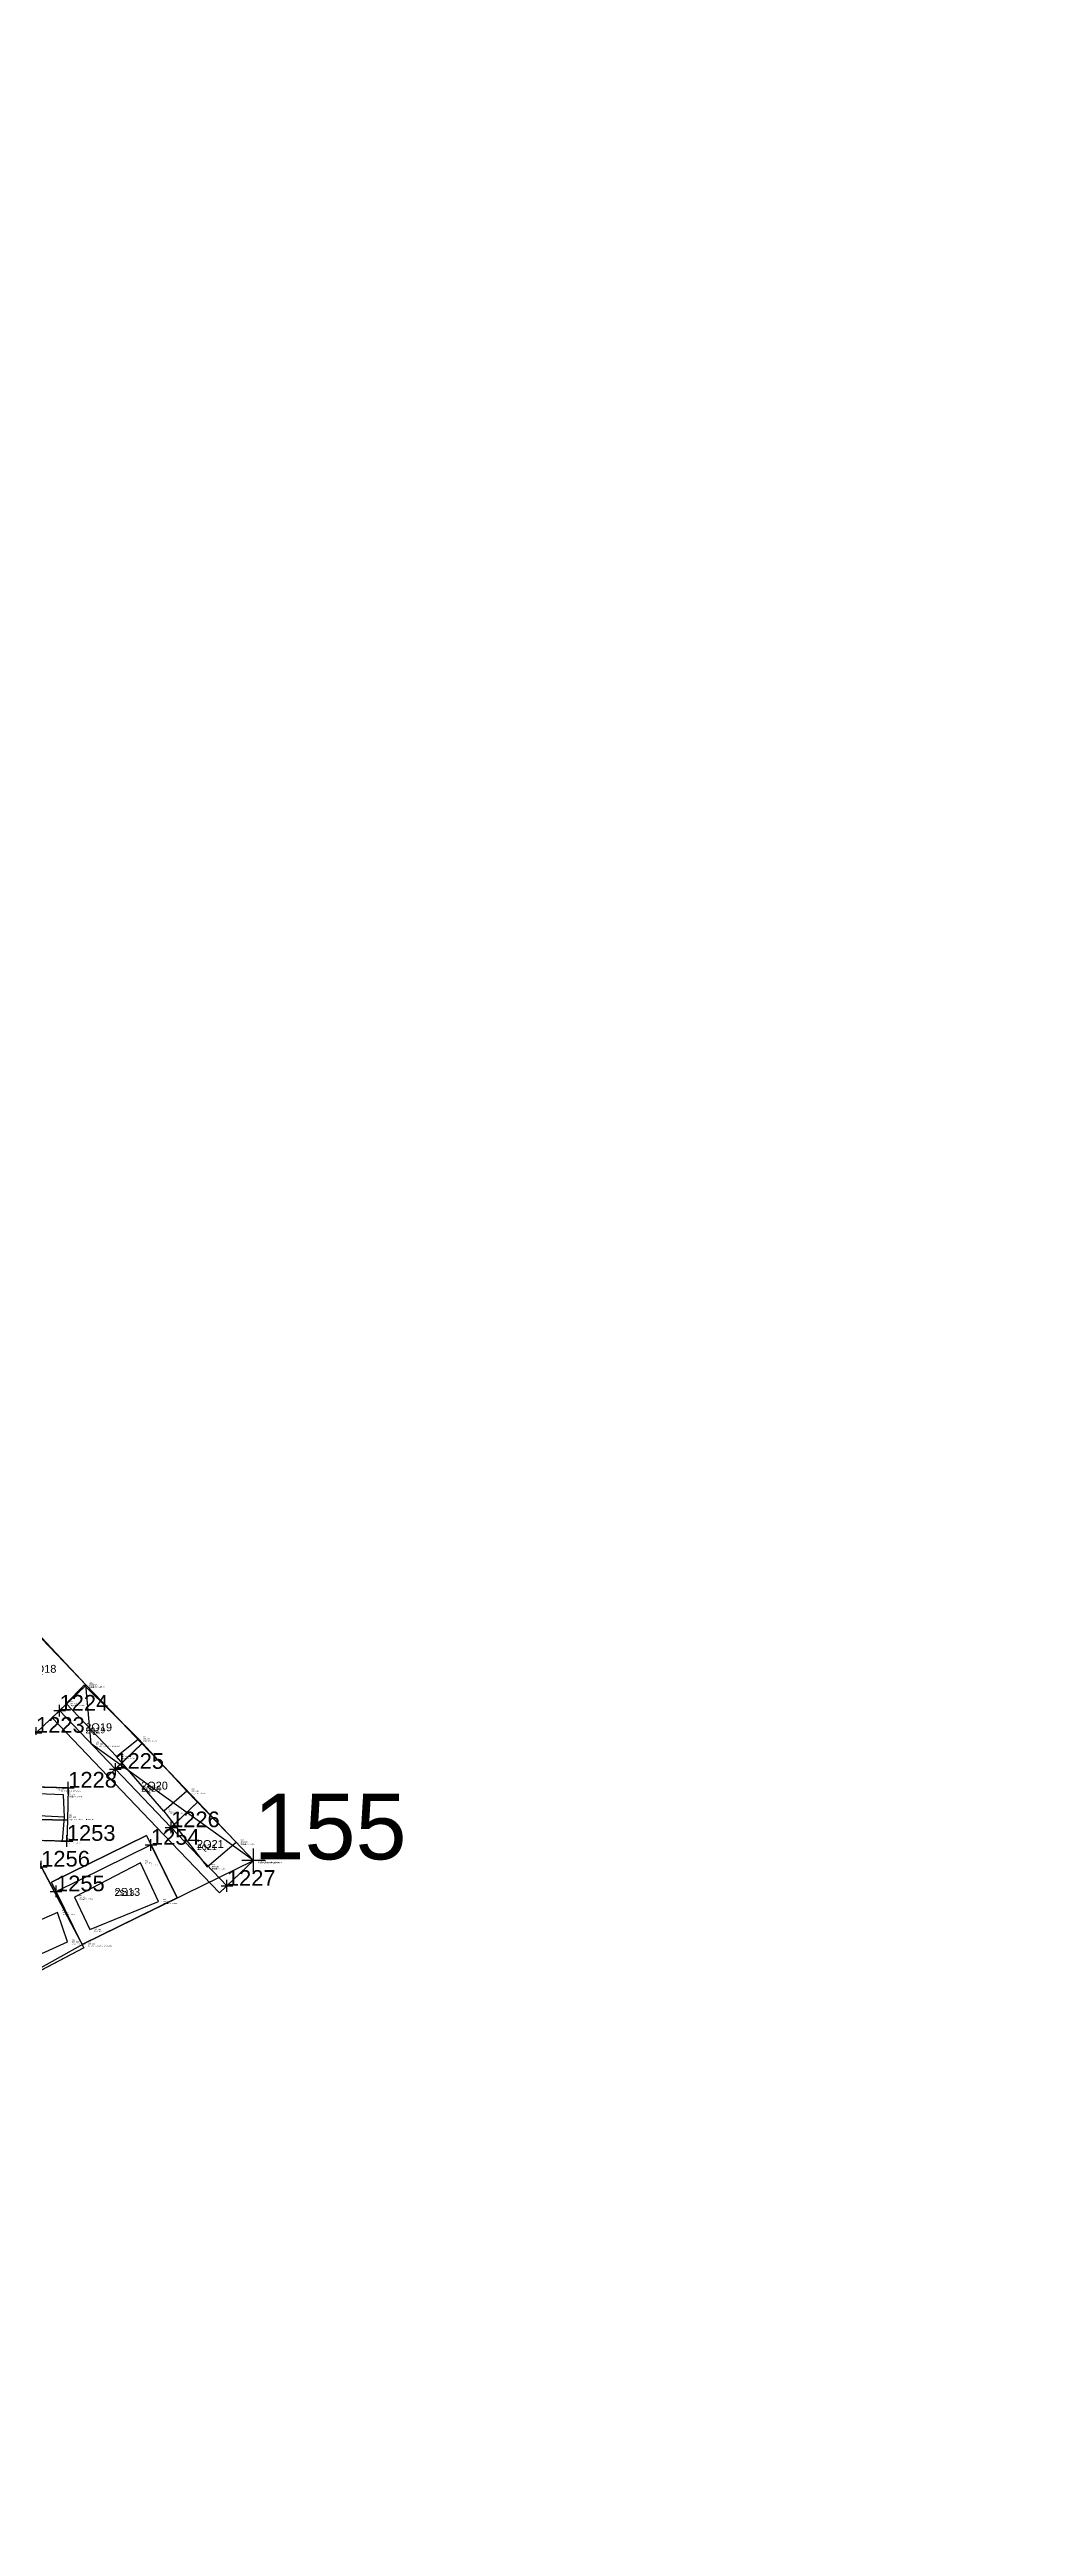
# Model space of a CAD drawing. Extents: x -1000 to 923337, y -63322 to 323191.
# Drawn here: x 371611 to 455766, y -35756 to 175042 of the extents above; entities that cross this region are included whole.
import ezdxf
from ezdxf.enums import TextEntityAlignment as Align

# ---------------------------------------------------------------- set-up
doc = ezdxf.new("R2010")
doc.units = 0
doc.header["$PDMODE"] = 35
doc.header["$PDSIZE"] = 1
for name, color, linetype in [('pntdesc', 1, 'Continuous'), ('pntelev', 2, 'Continuous'), ('punti tracciati', 7, 'Continuous'), ('WF nome aree GPS', 7, 'Continuous'), ('WF_ingombro_stive_2', 1, 'Continuous'), ('WF_lato_di_accesso', 40, 'Continuous'), ('WF_nome_aree_GPS', 7, 'Continuous'), ('WF_tracciatura', 30, 'Continuous')]:
    doc.layers.add(name, color=color, linetype=linetype)
for name, color, linetype, lineweight in [('WF ingombro stive 2', 1, 'Continuous', 30), ('WF lato di accesso', 40, 'Continuous', 30), ('WF tracciatura', 30, 'Continuous', 30)]:
    doc.layers.add(name, color=color, linetype=linetype, lineweight=lineweight)
doc.styles.add('FONTSTYLE_1', font='arial.ttf', dxfattribs={"height": 0.2})
doc.styles.add('FONTSTYLE_2', font='arial.ttf', dxfattribs={"height": 0.2})
doc.styles.get("Standard").update_dxf_attribs({"font": 'consola.ttf', "height": 500})

# ---------------------------------------------------------------- blocks, each defined once
blk = doc.blocks.new('rilievo 2')
at = {"color": 8}
for points in [[(450817, -582890, -2520), (462675, -576278, -2454), (477131, -569186, -2633), (463320, -559281, -2554), (462858, -554252, -2417), (453210, -543978, -2458)], [(465473, -560350, -2460), (467330, -558833, -2639), (471465, -563309, -2444), (469510, -564992, -2454), (465473, -560350, -2460)], [(469510, -564992, -2454), (473181, -569722, -2475), (475648, -567625, -2485), (471465, -563309, -2444)], [(461050, -565522, -2530), (455004, -565196, -2384)]]:
    blk.add_polyline3d(points, dxfattribs=at)
for points in [[(461177, -555831, -2445), (465473, -560350, -2460), (467330, -558833, -2639), (462716, -554261, -2444)], [(460884, -567533, -2462), (461050, -565522, -2530), (460958, -563607, -2462), (455116, -563395, -2442), (455076, -563850, -2402), (454887, -567379, -2353)], [(467524, -569403, -2500), (461888, -572321, -2425), (463190, -575076, -2505), (469037, -572685, -2606)], [(460436, -573627, -2465), (449384, -578467, -2342), (450360, -581094, -2394), (461306, -576130, -2496)]]:
    blk.add_polyline3d(points, close=True, dxfattribs=at)
for p in [(462716, -554261, -2444), (462858, -554252, -2417), (461177, -555831, -2445), (463320, -559281, -2554), (465473, -560350, -2460), (467330, -558833, -2639), (460001, -563122, -2448), (460958, -563607, -2462), (471465, -563309, -2444), (461050, -565522, -2530), (469510, -564992, -2454), (460884, -567533, -2462), (475648, -567625, -2485), (467524, -569403, -2500), (473181, -569722, -2475), (477131, -569186, -2633), (461888, -572321, -2425), (469037, -572685, -2606), (460436, -573627, -2465), (463190, -575076, -2505), (461306, -576130, -2496), (462675, -576278, -2454)]:
    blk.add_point(p, dxfattribs=at)
for s, p in [('269.547', (463105, -554261, -2444)), ('657', (463105, -554095, -2444)), ('Ingombro stive', (463105, -554428, -2444)), ('269.575', (463247, -554252, -2417)), ('158', (463247, -554085, -2417)), ('Limite asfalto', (463247, -554419, -2417)), ('658', (461566, -555664, -2445)), ('269.546', (461566, -555831, -2445)), ('Ingombro stive', (461566, -555998, -2445)), ('159', (463709, -559115, -2554)), ('269.438', (463709, -559281, -2554)), ('Limite piazzale ghiaiato', (463709, -559448, -2554)), ('659', (465862, -560184, -2460)), ('269.532', (465862, -560350, -2460)), ('Ingombro stive', (465862, -560517, -2460)), ('664', (467719, -558666, -2639)), ('269.352', (467719, -558833, -2639)), ('Ingombro stive', (467719, -558999, -2639)), ('160', (460390, -562955, -2448)), ('269.544', (460390, -563122, -2448)), ('Limite piazzale ghiaiato', (460390, -563289, -2448)), ('631', (461347, -563440, -2462)), ('269.529', (461347, -563607, -2462)), ('Ingombro stive', (461347, -563774, -2462)), ('660', (469899, -564825, -2454)), ('663', (471854, -563142, -2444)), ('269.548', (471854, -563309, -2444)), ('Ingombro stive', (471854, -563475, -2444)), ('269.462', (461439, -565522, -2530)), ('630', (461439, -565355, -2530)), ('Ingombro stive - mezzeria', (461439, -565689, -2530)), ('269.537', (469899, -564992, -2454)), ('Ingombro stive', (469899, -565159, -2454)), ('629', (461273, -567366, -2462)), ('269.529', (461273, -567533, -2462)), ('Ingombro stive', (461273, -567700, -2462)), ('269.506', (476037, -567625, -2485)), ('662', (476037, -567458, -2485)), ('Ingombro stive', (476037, -567792, -2485)), ('269.359', (477520, -569186, -2633)), ('155', (477520, -569020, -2633)), ('665', (467913, -569236, -2500)), ('269.491', (467913, -569403, -2500)), ('Ingombro stive', (467913, -569570, -2500)), ('269.516', (473570, -569722, -2475)), ('661', (473570, -569555, -2475)), ('Ingombro stive', (473570, -569889, -2475)), ('Limite piazzale ghiaiato', (477520, -569353, -2633)), ('269.567', (462277, -572321, -2425)), ('667', (462277, -572154, -2425)), ('Ingombro stive', (462277, -572488, -2425)), ('666', (469426, -572518, -2606)), ('269.385', (469426, -572685, -2606)), ('Ingombro stive', (469426, -572852, -2606)), ('670', (460825, -573461, -2465)), ('269.527', (460825, -573627, -2465)), ('Ingombro stive', (460825, -573794, -2465)), ('269.486', (463579, -575076, -2505)), ('668', (463579, -574909, -2505)), ('Ingombro stive', (463579, -575243, -2505)), ('669', (461695, -575963, -2496)), ('269.496', (461695, -576130, -2496)), ('Ingombro stive', (461695, -576297, -2496)), ('269.538', (463064, -576278, -2454)), ('153', (463064, -576111, -2454)), ('Limite piazzale ghiaiato', (463064, -576445, -2454))]:
    blk.add_text(s, height=100, dxfattribs=at).set_placement(p, align=Align.MIDDLE_LEFT)
blk = doc.blocks.new('Croce___ATS')
at = {"color": 0}
for p, q in [((-0.5, 0), (0.5, 0)), ((0, -0.5), (0, 0.5))]:
    blk.add_line(p, q, dxfattribs=at)
blk = doc.blocks.new('T_P_3')
blk.add_point((0, 0))
at = {"xscale": 2, "yscale": 2}
blk.add_blockref('Croce___ATS', (0, 0), dxfattribs=at)
at = {"color": 7, "insert": (0, 0), "char_height": 5.586, "attachment_point": 7, "style": 'FONTSTYLE_1'}
blk.add_mtext('155', dxfattribs=at)
blk = doc.blocks.new('T_P_228')
at = {"color": 7}
blk.add_point((0, 0), dxfattribs=at)
blk.add_blockref('Croce___ATS', (0, 0), dxfattribs=at)
at = {"color": 7, "insert": (0, 0), "char_height": 1.333, "attachment_point": 7, "style": 'FONTSTYLE_1'}
blk.add_mtext('1223', dxfattribs=at)
blk = doc.blocks.new('T_P_229')
at = {"color": 7}
blk.add_point((0, 0), dxfattribs=at)
blk.add_blockref('Croce___ATS', (0, 0), dxfattribs=at)
at = {"color": 7, "insert": (0, 0), "char_height": 1.333, "attachment_point": 7, "style": 'FONTSTYLE_1'}
blk.add_mtext('1224', dxfattribs=at)
blk = doc.blocks.new('T_P_230')
at = {"color": 7}
blk.add_point((0, 0), dxfattribs=at)
blk.add_blockref('Croce___ATS', (0, 0), dxfattribs=at)
at = {"color": 7, "insert": (0, 0), "char_height": 1.333, "attachment_point": 7, "style": 'FONTSTYLE_1'}
blk.add_mtext('1225', dxfattribs=at)
blk = doc.blocks.new('T_P_231')
at = {"color": 7}
blk.add_point((0, 0), dxfattribs=at)
blk.add_blockref('Croce___ATS', (0, 0), dxfattribs=at)
at = {"color": 7, "insert": (0, 0), "char_height": 1.333, "attachment_point": 7, "style": 'FONTSTYLE_1'}
blk.add_mtext('1226', dxfattribs=at)
blk = doc.blocks.new('T_P_232')
at = {"color": 7}
blk.add_point((0, 0), dxfattribs=at)
blk.add_blockref('Croce___ATS', (0, 0), dxfattribs=at)
at = {"color": 7, "insert": (0, 0), "char_height": 1.333, "attachment_point": 7, "style": 'FONTSTYLE_1'}
blk.add_mtext('1227', dxfattribs=at)
blk = doc.blocks.new('T_P_233')
at = {"color": 7}
blk.add_point((0, 0), dxfattribs=at)
blk.add_blockref('Croce___ATS', (0, 0), dxfattribs=at)
at = {"color": 7, "insert": (0, 0), "char_height": 1.333, "attachment_point": 7, "style": 'FONTSTYLE_1'}
blk.add_mtext('1228', dxfattribs=at)
blk = doc.blocks.new('T_P_258')
at = {"color": 7}
blk.add_point((0, 0), dxfattribs=at)
blk.add_blockref('Croce___ATS', (0, 0), dxfattribs=at)
at = {"color": 7, "insert": (0, 0), "char_height": 1.333, "attachment_point": 7, "style": 'FONTSTYLE_1'}
blk.add_mtext('1253', dxfattribs=at)
blk = doc.blocks.new('T_P_259')
at = {"color": 7}
blk.add_point((0, 0), dxfattribs=at)
blk.add_blockref('Croce___ATS', (0, 0), dxfattribs=at)
at = {"color": 7, "insert": (0, 0), "char_height": 1.333, "attachment_point": 7, "style": 'FONTSTYLE_1'}
blk.add_mtext('1254', dxfattribs=at)
blk = doc.blocks.new('T_P_260')
at = {"color": 7}
blk.add_point((0, 0), dxfattribs=at)
blk.add_blockref('Croce___ATS', (0, 0), dxfattribs=at)
at = {"color": 7, "insert": (0, 0), "char_height": 1.333, "attachment_point": 7, "style": 'FONTSTYLE_1'}
blk.add_mtext('1255', dxfattribs=at)
blk = doc.blocks.new('T_P_261')
at = {"color": 7}
blk.add_point((0, 0), dxfattribs=at)
blk.add_blockref('Croce___ATS', (0, 0), dxfattribs=at)
at = {"color": 7, "insert": (0, 0), "char_height": 1.333, "attachment_point": 7, "style": 'FONTSTYLE_1'}
blk.add_mtext('1256', dxfattribs=at)
blk = doc.blocks.new('punti tracciatura 2')
at = {"layer": 'WF_ingombro_stive_2', "ltscale": 0.5, "flags": 128}
for points, elevation in [([(1346708.71, -3497.81), (1346713.1, -3502.41), (1346708.83, -3506.48), (1346704.44, -3501.88)], 269.93), ([(1346705.21, -3510.99), (1346711.57, -3511.15), (1346711.5, -3513.91), (1346705.14, -3513.75)], 269.64), ([(1346705.14, -3513.75), (1346711.5, -3513.91), (1346711.45, -3515.68), (1346705.09, -3515.52)], 269.64)]:
    blk.add_lwpolyline(points, close=True, dxfattribs=dict(at, elevation=elevation))
for points, elevation in [([(1346710.83, -3504.58), (1346713.1, -3502.41), (1346717.85, -3507.38), (1346715.58, -3509.55)], 269.93), ([(1346715.58, -3509.55), (1346717.85, -3507.38), (1346722.59, -3512.35), (1346720.32, -3514.52)], 269.93), ([(1346720.32, -3514.52), (1346722.59, -3512.35), (1346727.34, -3517.33), (1346725.07, -3519.49)], 269.93), ([(1346718.61, -3516.01), (1346720.83, -3520.53), (1346712.75, -3524.49), (1346710.53, -3519.97)], 269.47), ([(1346709.27, -3517.87), (1346712.9, -3524.77), (1346701.39, -3530.82), (1346697.76, -3523.92)], 269.47)]:
    blk.add_lwpolyline(points, dxfattribs=dict(at, elevation=elevation))
at = {"layer": 'WF_lato_di_accesso', "ltscale": 0.5}
for p, q in [((1346711.57, -3511.15, 269.64), (1346705.21, -3510.99, 269.64)), ((1346705.09, -3515.52, 269.64), (1346711.45, -3515.68, 269.64))]:
    blk.add_line(p, q, dxfattribs=at)
at = {"layer": 'WF_tracciatura', "ltscale": 0.5}
for p, q in [((1346725.07, -3519.49, 269.93), (1346710.83, -3504.58, 269.93)), ((1346710.53, -3519.97, 269.47), (1346718.61, -3516.01, 269.47))]:
    blk.add_line(p, q, dxfattribs=at)
at = {"color": 7}
for name, p in [('T_P_229', (1346710.83, -3504.58, 269.93)), ('T_P_228', (1346708.83, -3506.48, 269.93)), ('T_P_233', (1346711.57, -3511.15, 269.64)), ('T_P_230', (1346715.58, -3509.55, 269.93)), ('T_P_231', (1346720.32, -3514.52, 269.93)), ('T_P_258', (1346711.45, -3515.68, 269.64)), ('T_P_259', (1346718.61, -3516.01, 269.47)), ('T_P_261', (1346709.27, -3517.87, 269.47)), ('T_P_232', (1346725.07, -3519.49, 269.93)), ('T_P_260', (1346710.53, -3519.97, 269.47))]:
    blk.add_blockref(name, p, dxfattribs=at)
blk.add_blockref('T_P_3', (1346727.34, -3517.32, 269.36))
at = {"layer": 'pntdesc', "insert": (1346727.73, -3517.54, 269.36), "char_height": 0.1333, "attachment_point": 4, "style": 'FONTSTYLE_2'}
blk.add_mtext('Limite piazzale ghiaiato', dxfattribs=at)
at = {"layer": 'pntelev', "insert": (1346727.73, -3517.38, 269.36), "char_height": 0.133, "attachment_point": 4, "style": 'FONTSTYLE_2'}
blk.add_mtext('269.359', dxfattribs=at)
at = {"layer": 'WF_nome_aree_GPS', "char_height": 0.667, "attachment_point": 7, "style": 'FONTSTYLE_2'}
for s, insert in [('2Q18', (1346708.28, -3501.54, 270.32)), ('2Q19', (1346713.02, -3506.51, 270.32)), ('2Q20', (1346717.77, -3511.48, 270.32)), ('2Q21', (1346722.52, -3516.45, 270.32)), ('2S13', (1346715.51, -3520.35, 270.75))]:
    blk.add_mtext(s, dxfattribs=dict(at, insert=insert))

msp = doc.modelspace()

# ---------------------------------------------------------------- linework, layer by layer
at = {"layer": 'WF ingombro stive 2'}
for points, elevation in [([(370338.3, 40449), (374731.8, 35846.5), (370464.1, 31772.6), (366070.6, 36375.1)], -2064.3), ([(374731.8, 35846.5), (379477.8, 30874.7), (376570.7, 28099.5), (371824.6, 33071.3)], -2064.3), ([(379477.8, 30874.7), (384223.9, 25902.8), (381316.7, 23127.7), (376570.7, 28099.5)], -2064.3), ([(366841.6, 27271.1), (373198.9, 27108.1), (373128, 24341.9), (366770.7, 24504.8)], -2353.5), ([(384223.9, 25902.8), (388969.9, 20931), (386062.8, 18155.8), (381316.7, 23127.7)], -2064.3), ([(366770.7, 24504.8), (373128, 24341.9), (373082.7, 22575.2), (366725.4, 22738.2)], -2353.5), ([(363026.7, 7434.3), (358984.3, 15113.7), (370487.8, 21169.1), (374530.2, 13489.7)], -2517.5), ([(374380.8, 13765.5), (371775, 19077.5), (379855.2, 23041.1), (382460.9, 17729.2)], -2517.5)]:
    msp.add_lwpolyline(points, close=True, dxfattribs=dict(at, elevation=elevation))
at = {"layer": 'WF lato di accesso'}
for p, q in [((371824.6, 33071.3, -2064.3), (376570.7, 28099.5, -2064.3)), ((376570.7, 28099.5, -2064.3), (381316.7, 23127.7, -2064.3)), ((373198.9, 27108.1, -2353.5), (366841.6, 27271.1, -2353.5)), ((366725.4, 22738.2, -2353.5), (373082.7, 22575.2, -2353.5)), ((379855.2, 23041.1, -2517.5), (371775, 19077.5, -2517.5)), ((381316.7, 23127.7, -2064.3), (386062.8, 18155.8, -2064.3))]:
    msp.add_line(p, q, dxfattribs=at)
at = {"layer": 'WF tracciatura'}
for p, q in [((386700, 18764.1, -2064.3), (372461.8, 33679.6, -2064.3)), ((372163, 18286.6, -2517.5), (380243.2, 22250.3, -2517.5))]:
    msp.add_line(p, q, dxfattribs=at)

# ---------------------------------------------------------------- block references
at = {"color": 251}
msp.add_blockref('rilievo 2', (-88161.4, 590117.4), dxfattribs=at)
at = {"layer": 'punti tracciati', "xscale": 1000, "yscale": 1000, "zscale": 1000}
msp.add_blockref('punti tracciatura 2', (-1346338367.3, 3538255.9, -271991), dxfattribs=at)

# ---------------------------------------------------------------- texts
at = {"layer": 'WF nome aree GPS'}
for s, p in [('2Q19', (374656.5, 31749.2, -1676.3)), ('2Q20', (379402.6, 26777.3, -1676.3)), ('2Q21', (384148.6, 21805.5, -1676.3)), ('2S13', (377138.5, 17907, -1241))]:
    msp.add_text(s, height=500, dxfattribs=at).set_placement(p)

doc.saveas('drawing.dxf')
